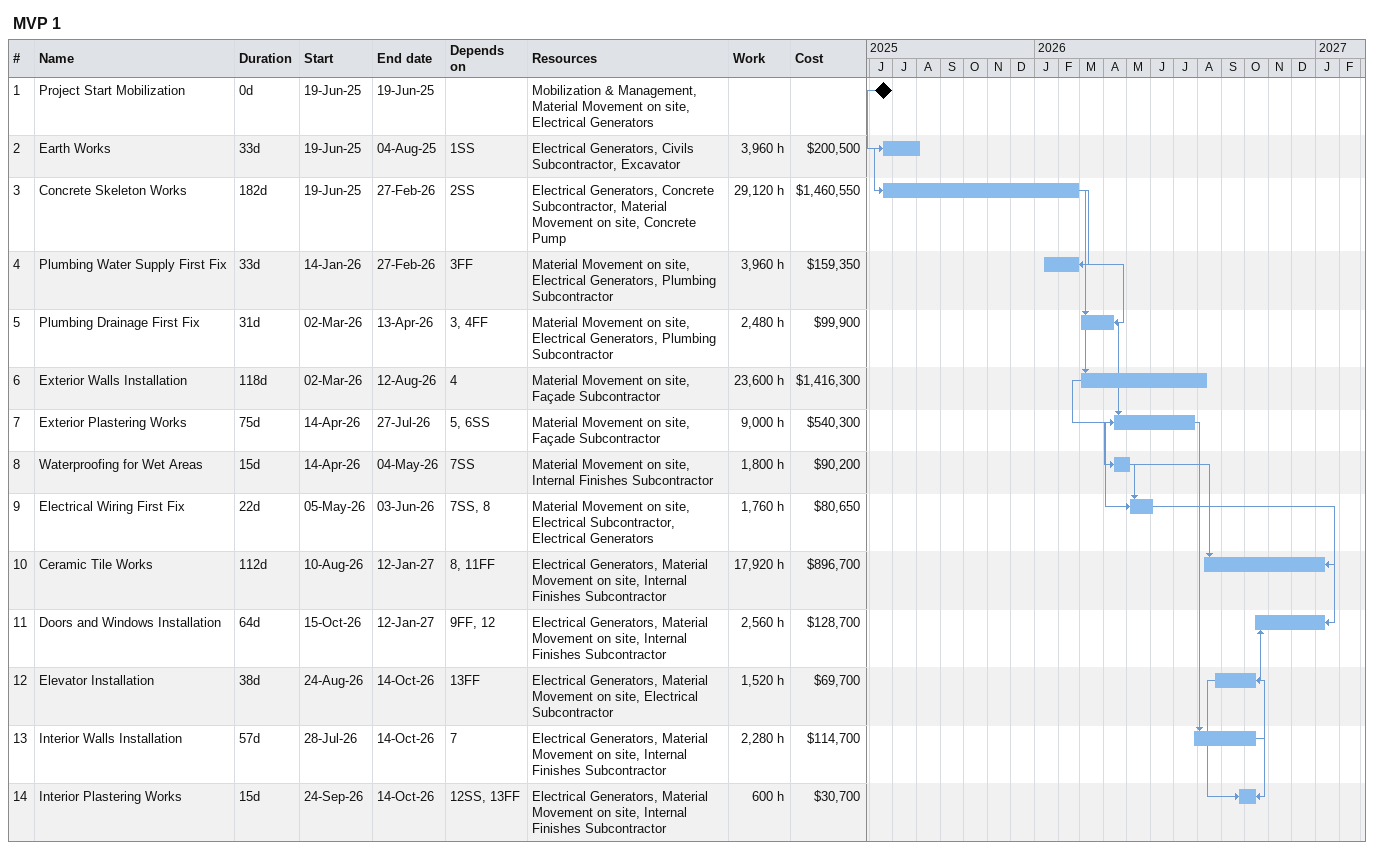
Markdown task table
MVP 1

| ID | Task | Duration | Start | Finish | Predecessors | Resources | Work (h) | Cost ($) |
|---|---|---|---|---|---|---|---|---|
| 1 | Project Start Mobilization | 0d | 2025-06-19 | 2025-06-19 |  | Mobilization & Management, Material Movement on site, Electrical Generators |  |  |
| 2 | Earth Works | 33d | 2025-06-19 | 2025-08-04 | 1SS | Electrical Generators, Civils Subcontractor, Excavator | 3960 | 200500 |
| 3 | Concrete Skeleton Works | 182d | 2025-06-19 | 2026-02-27 | 2SS | Electrical Generators, Concrete Subcontractor, Material Movement on site, Concrete Pump | 29120 | 1460550 |
| 4 | Plumbing Water Supply First Fix | 33d | 2026-01-14 | 2026-02-27 | 3FF | Material Movement on site, Electrical Generators, Plumbing Subcontractor | 3960 | 159350 |
| 5 | Plumbing Drainage First Fix | 31d | 2026-03-02 | 2026-04-13 | 3, 4FF | Material Movement on site, Electrical Generators, Plumbing Subcontractor | 2480 | 99900 |
| 6 | Exterior Walls Installation | 118d | 2026-03-02 | 2026-08-12 | 4 | Material Movement on site, Façade Subcontractor | 23600 | 1416300 |
| 7 | Exterior Plastering Works | 75d | 2026-04-14 | 2026-07-27 | 5, 6SS | Material Movement on site, Façade Subcontractor | 9000 | 540300 |
| 8 | Waterproofing for Wet Areas | 15d | 2026-04-14 | 2026-05-04 | 7SS | Material Movement on site, Internal Finishes Subcontractor | 1800 | 90200 |
| 9 | Electrical Wiring First Fix | 22d | 2026-05-05 | 2026-06-03 | 7SS, 8 | Material Movement on site, Electrical Subcontractor, Electrical Generators | 1760 | 80650 |
| 10 | Ceramic Tile Works | 112d | 2026-08-10 | 2027-01-12 | 8, 11FF | Electrical Generators, Material Movement on site, Internal Finishes Subcontractor | 17920 | 896700 |
| 11 | Doors and Windows Installation | 64d | 2026-10-15 | 2027-01-12 | 9FF, 12 | Electrical Generators, Material Movement on site, Internal Finishes Subcontractor | 2560 | 128700 |
| 12 | Elevator Installation | 38d | 2026-08-24 | 2026-10-14 | 13FF | Electrical Generators, Material Movement on site, Electrical Subcontractor | 1520 | 69700 |
| 13 | Interior Walls Installation | 57d | 2026-07-28 | 2026-10-14 | 7 | Electrical Generators, Material Movement on site, Internal Finishes Subcontractor | 2280 | 114700 |
| 14 | Interior Plastering Works | 15d | 2026-09-24 | 2026-10-14 | 12SS, 13FF | Electrical Generators, Material Movement on site, Internal Finishes Subcontractor | 600 | 30700 |
